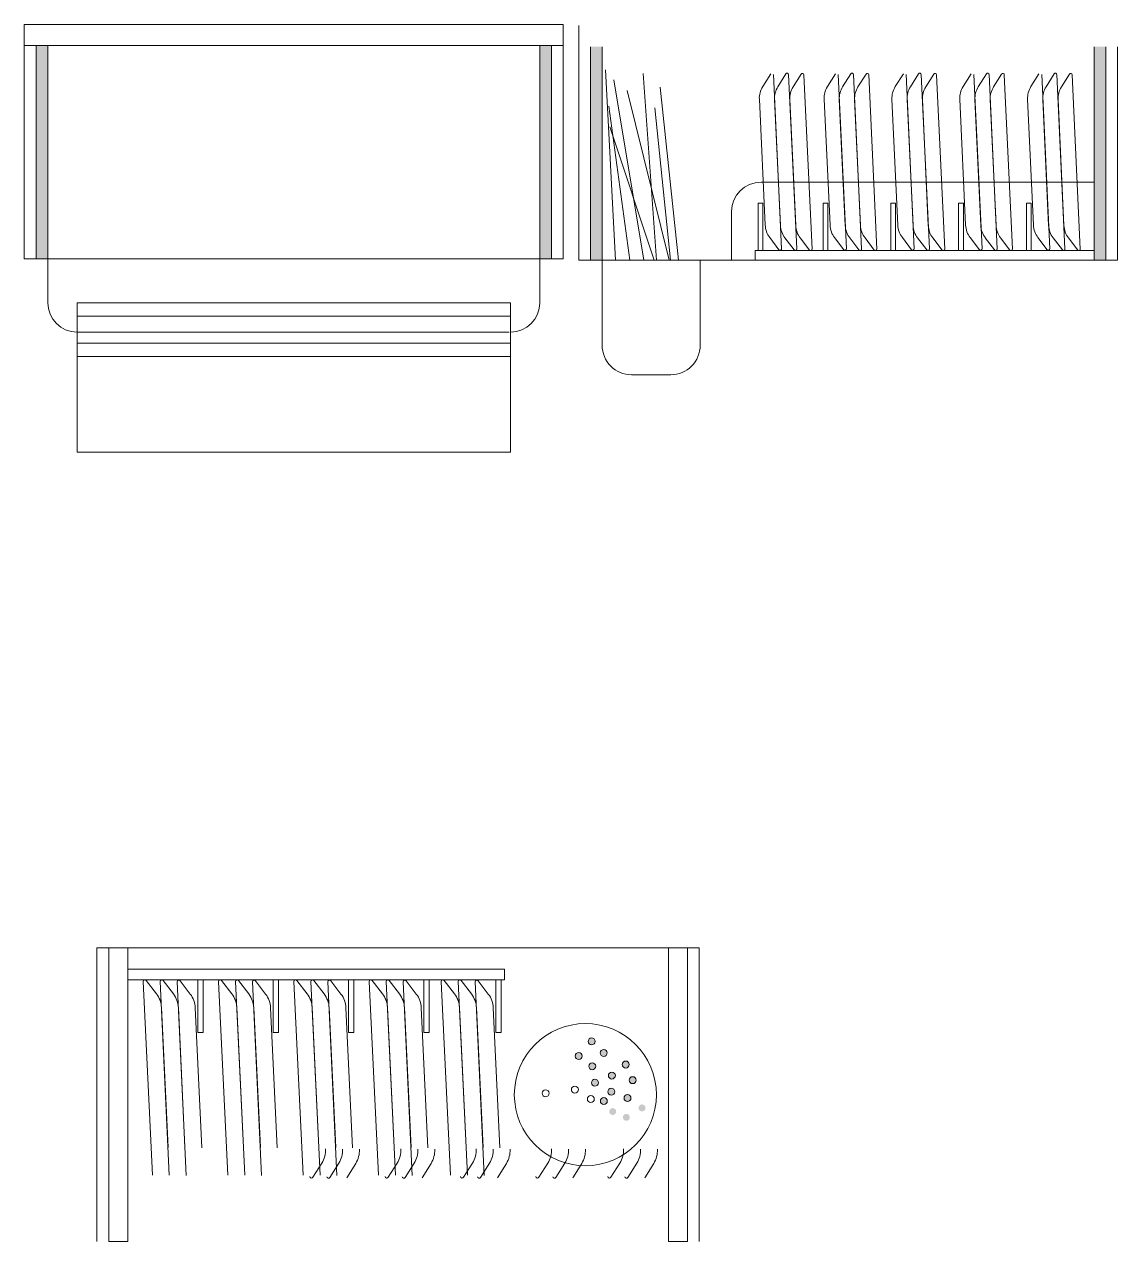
# Model space of a CAD drawing. Header units: millimetres. Extents: x 351279 to 387190, y -1289537 to -1277077.
# Drawn here: x 382922 to 383666, y -1285939 to -1285111 of the extents above; entities that cross this region are included whole.
import ezdxf

# ---------------------------------------------------------------- set-up
doc = ezdxf.new("R2010")
doc.units = ezdxf.units.MM
doc.header["$LTSCALE"] = 20

# ---------------------------------------------------------------- blocks, each defined once
blk = doc.blocks.new('wandie')
at = {"color": 153, "lineweight": 0}
for p, q in [((100616.44, 34256.4), (100610.95, 34247.66)), ((100623.83, 34137.35), (100618.28, 34255.92)), ((100626.77, 34256.29), (100621.28, 34247.54)), ((100634.16, 34137.23), (100628.61, 34255.8)), ((100637.18, 34256.17), (100631.69, 34247.42)), ((100644.57, 34137.11), (100639.02, 34255.68)), ((100660.56, 34256.4), (100655.07, 34247.66)), ((100667.95, 34137.35), (100662.4, 34255.92)), ((100670.89, 34256.29), (100665.4, 34247.54)), ((100678.28, 34137.23), (100672.73, 34255.8)), ((100681.3, 34256.17), (100675.81, 34247.42)), ((100688.69, 34137.11), (100683.14, 34255.68)), ((100706.72, 34256.4), (100701.23, 34247.66)), ((100714.11, 34137.35), (100708.56, 34255.92)), ((100717.05, 34256.29), (100711.55, 34247.54)), ((100724.43, 34137.23), (100718.88, 34255.8)), ((100727.46, 34256.17), (100721.96, 34247.42)), ((100734.84, 34137.11), (100729.29, 34255.68)), ((100752.88, 34256.4), (100747.39, 34247.66)), ((100760.27, 34137.35), (100754.72, 34255.92)), ((100763.21, 34256.29), (100757.71, 34247.54)), ((100770.59, 34137.23), (100765.04, 34255.8)), ((100773.62, 34256.17), (100768.12, 34247.42)), ((100781, 34137.11), (100775.45, 34255.68)), ((100799.04, 34256.4), (100793.55, 34247.66)), ((100806.42, 34137.35), (100800.87, 34255.92)), ((100809.36, 34256.29), (100803.87, 34247.54)), ((100816.75, 34137.23), (100811.2, 34255.8)), ((100819.77, 34256.17), (100814.28, 34247.42)), ((100827.16, 34137.11), (100821.61, 34255.68)), ((100612.69, 34153.28), (100608.68, 34239.02)), ((100623.02, 34153.16), (100619.01, 34238.9)), ((100633.43, 34153.04), (100629.42, 34238.78)), ((100656.81, 34153.28), (100652.8, 34239.02)), ((100667.14, 34153.16), (100663.13, 34238.9)), ((100677.55, 34153.04), (100673.54, 34238.78)), ((100702.97, 34153.28), (100698.96, 34239.02)), ((100713.3, 34153.16), (100709.28, 34238.9)), ((100723.71, 34153.04), (100719.7, 34238.78)), ((100749.13, 34153.28), (100745.12, 34239.02)), ((100759.46, 34153.16), (100755.44, 34238.9)), ((100769.87, 34153.04), (100765.85, 34238.78)), ((100795.29, 34153.28), (100791.28, 34239.02)), ((100805.62, 34153.16), (100801.6, 34238.9)), ((100816.03, 34153.04), (100812.01, 34238.78)), ((100622.05, 34136.69), (100615.76, 34144.89)), ((100632.37, 34136.57), (100626.09, 34144.77)), ((100642.78, 34136.46), (100636.5, 34144.65)), ((100666.16, 34136.69), (100659.88, 34144.89)), ((100676.49, 34136.57), (100670.21, 34144.77)), ((100686.9, 34136.46), (100680.62, 34144.65)), ((100712.32, 34136.69), (100706.04, 34144.89)), ((100722.65, 34136.57), (100716.36, 34144.77)), ((100733.06, 34136.46), (100726.78, 34144.65)), ((100758.48, 34136.69), (100752.2, 34144.89)), ((100768.81, 34136.57), (100762.52, 34144.77)), ((100779.22, 34136.46), (100772.93, 34144.65)), ((100804.64, 34136.69), (100798.36, 34144.89)), ((100814.97, 34136.57), (100808.68, 34144.77)), ((100825.38, 34136.46), (100819.09, 34144.65))]:
    blk.add_line(p, q, dxfattribs=at)
for centre, radius, start, end in [((100627.61, 34255.76), 0.995, 2.67979, 147.87358), ((100638.02, 34255.64), 0.995, 2.67979, 147.87358), ((100671.73, 34255.76), 0.995, 2.67979, 147.87358), ((100682.14, 34255.64), 0.995, 2.67979, 147.87358), ((100717.89, 34255.76), 0.995, 2.67979, 147.87358), ((100728.3, 34255.64), 0.995, 2.67979, 147.87358), ((100764.05, 34255.76), 0.995, 2.67979, 147.87358), ((100774.46, 34255.64), 0.995, 2.67979, 147.87358), ((100810.21, 34255.76), 0.995, 2.67979, 147.87358), ((100820.62, 34255.64), 0.995, 2.67979, 147.87358), ((100623.59, 34239.72), 14.93, 147.87358, 182.67979), ((100633.92, 34239.6), 14.93, 147.87358, 182.67979), ((100644.33, 34239.48), 14.93, 147.87358, 182.67979), ((100667.71, 34239.72), 14.93, 147.87358, 182.67979), ((100678.04, 34239.6), 14.93, 147.87358, 182.67979), ((100688.45, 34239.48), 14.93, 147.87358, 182.67979), ((100713.87, 34239.72), 14.93, 147.87358, 182.67979), ((100724.2, 34239.6), 14.93, 147.87358, 182.67979), ((100734.61, 34239.48), 14.93, 147.87358, 182.67979), ((100760.03, 34239.72), 14.93, 147.87358, 182.67979), ((100770.36, 34239.6), 14.93, 147.87358, 182.67979), ((100780.77, 34239.48), 14.93, 147.87358, 182.67979), ((100806.19, 34239.72), 14.93, 147.87358, 182.67979), ((100816.52, 34239.6), 14.93, 147.87358, 182.67979), ((100826.93, 34239.48), 14.93, 147.87358, 182.67979), ((100627.61, 34153.97), 14.93, 182.67979, 217.486), ((100637.93, 34153.86), 14.93, 182.67979, 217.486), ((100648.35, 34153.74), 14.93, 182.67979, 217.486), ((100671.73, 34153.97), 14.93, 182.67979, 217.486), ((100682.05, 34153.86), 14.93, 182.67979, 217.486), ((100692.46, 34153.74), 14.93, 182.67979, 217.486), ((100717.88, 34153.97), 14.93, 182.67979, 217.486), ((100728.21, 34153.86), 14.93, 182.67979, 217.486), ((100738.62, 34153.74), 14.93, 182.67979, 217.486), ((100764.04, 34153.97), 14.93, 182.67979, 217.486), ((100774.37, 34153.86), 14.93, 182.67979, 217.486), ((100784.78, 34153.74), 14.93, 182.67979, 217.486), ((100810.2, 34153.97), 14.93, 182.67979, 217.486), ((100820.53, 34153.86), 14.93, 182.67979, 217.486), ((100830.94, 34153.74), 14.93, 182.67979, 217.486)]:
    blk.add_arc(centre, radius, start, end, dxfattribs=at)
blk = doc.blocks.new('w4')
at = {"lineweight": 0}
h = blk.add_hatch(color=9, dxfattribs=at)
h.paths.add_polyline_path([(55305.3, 21020.39), (55313.3, 21020.39), (55313.3, 21165.99), (55305.3, 21165.99)])
h.paths.add_polyline_path([(55657.3, 21165.99), (55649.3, 21165.99), (55649.3, 21020.39), (55657.3, 21020.39)])
for p, q in [((55297.3, 21180.39), (55665.3, 21180.39)), ((55297.3, 21165.99), (55297.3, 21180.39)), ((55297.3, 21180.39), (55297.3, 21020.39)), ((55665.3, 21180.39), (55665.3, 21165.99)), ((55665.3, 21165.99), (55297.3, 21165.99)), ((55297.3, 21165.99), (55313.3, 21165.99)), ((55305.3, 21165.99), (55305.3, 21020.39)), ((55313.3, 21165.99), (55313.3, 21020.39)), ((55649.3, 21165.99), (55649.3, 21020.39)), ((55657.3, 21165.99), (55657.3, 21020.39)), ((55665.3, 21020.39), (55665.3, 21165.99)), ((55297.3, 21020.39), (55327.7, 21020.39)), ((55313.3, 21020.39), (55313.3, 20990.39)), ((55313.3, 21020.39), (55327.7, 21020.39)), ((55327.7, 21020.39), (55386.25, 21020.39)), ((55327.7, 21020.39), (55327.7, 21020.39)), ((55386.25, 21020.39), (55665.3, 21020.39)), ((55649.3, 20990.39), (55649.3, 21020.39))]:
    blk.add_line(p, q, dxfattribs=at)
at = {"color": 6, "lineweight": 0}
for p, q in [((55333.3, 20990.39), (55333.3, 20972.07)), ((55333.3, 20981.23), (55629.3, 20981.23)), ((55333.3, 20972.07), (55333.3, 20953.75)), ((55333.3, 20970.39), (55628.33, 20970.39)), ((55333.3, 20962.91), (55629.3, 20962.91)), ((55333.3, 20953.75), (55333.3, 20962.91)), ((55333.3, 20953.75), (55333.3, 20888.38)), ((55629.3, 20888.38), (55629.3, 20953.75)), ((55333.3, 20888.38), (55629.3, 20888.38))]:
    blk.add_line(p, q, dxfattribs=at)
blk.add_lwpolyline([(55333.3, 20990.39), (55629.3, 20990.39), (55629.3, 20953.75), (55333.3, 20953.75)], close=True, dxfattribs=at)
at = {"lineweight": 0}
for centre, start, end in [((55333.3, 20990.39), 180, 270), ((55629.3, 20990.39), 270, 0)]:
    blk.add_arc(centre, 20, start, end, dxfattribs=at)

msp = doc.modelspace()

# ---------------------------------------------------------------- hatches: boundary and pattern name
at = {"lineweight": 0}
h = msp.add_hatch(color=9, dxfattribs=at)
h.paths.add_polyline_path([(383307.533, -1285271.364), (383315.51, -1285271.364), (383315.51, -1285126.195), (383307.533, -1285126.195)])
h.paths.add_polyline_path([(383658.491, -1285126.195), (383650.515, -1285126.195), (383650.515, -1285271.364), (383658.491, -1285271.364)])
at = {"lineweight": 13}
h = msp.add_hatch(color=3, dxfattribs=at)
h.paths.add_polyline_path([(383316.634, -1285813.213, 1), (383316.634, -1285808.485, 1)])
h.paths.add_polyline_path([(383308.368, -1285800.605, 1), (383308.368, -1285805.333, 1)])
h.paths.add_polyline_path([(383299.585, -1285815.296, 1), (383299.585, -1285810.568, 1)])
h.paths.add_polyline_path([(383308.762, -1285822.274, 1), (383308.762, -1285817.546, 1)])
h.paths.add_polyline_path([(383310.628, -1285833.481, 1), (383310.628, -1285828.753, 1)])
h.paths.add_polyline_path([(383322.144, -1285828.578, 1), (383322.144, -1285823.85, 1)])
h.paths.add_polyline_path([(383331.591, -1285816.364, 1), (383331.591, -1285821.092, 1)])
h.paths.add_polyline_path([(383336.312, -1285831.73, 1), (383336.312, -1285827.002, 1)])
h.paths.add_polyline_path([(383332.772, -1285843.943, 1), (383332.772, -1285839.215, 1)])
h.paths.add_polyline_path([(383321.751, -1285839.609, 1), (383321.751, -1285834.881, 1)])
h.paths.add_polyline_path([(383316.684, -1285841.232, 1), (383316.684, -1285845.96, 1)])
h.paths.add_polyline_path([(383322.739, -1285848.363, 1), (383322.739, -1285853.091, 1)])
h.paths.add_polyline_path([(383332.001, -1285857.013, 1), (383332.001, -1285852.285, 1)])
h.paths.add_polyline_path([(383342.687, -1285845.867, 1), (383342.687, -1285850.595, 1)])

# ---------------------------------------------------------------- linework, layer by layer
at = {"lineweight": 0}
for p, q in [((383299.557, -1285111.838, 13491.539), (383299.557, -1285271.364, 13491.539)), ((383307.533, -1285126.195, 13491.539), (383307.533, -1285271.364, 13491.539)), ((383315.51, -1285126.195, 13491.539), (383315.51, -1285271.364, 13491.539)), ((383650.515, -1285126.195, 13491.539), (383650.515, -1285271.364, 13491.539)), ((383658.491, -1285126.195, 13491.539), (383658.491, -1285271.364, 13491.539)), ((383666.468, -1285271.364, 13491.539), (383666.468, -1285126.195, 13491.539)), ((383423.682, -1285218.347, 13491.539), (383650.515, -1285218.347, 13491.539)), ((383403.682, -1285271.364, 13491.539), (383403.682, -1285238.347, 13491.539)), ((383299.557, -1285271.364, 13491.539), (383329.867, -1285271.364, 13491.539)), ((383315.51, -1285271.364, 13491.539), (383329.867, -1285271.364, 13491.539)), ((383329.867, -1285271.364, 13491.539), (383388.242, -1285271.364, 13491.539)), ((383329.867, -1285271.364, 13491.539), (383329.867, -1285271.364, 13491.539)), ((383388.242, -1285271.364, 13491.539), (383666.468, -1285271.364, 13491.539)), ((383650.515, -1285271.364, 13491.539), (383403.682, -1285271.364, 13491.539)), ((383650.515, -1285264.858, 13491.539), (383419.722, -1285264.858, 13491.539))]:
    msp.add_line(p, q, dxfattribs=at)
at = {"color": 3, "lineweight": 13}
for p, q in [((383317.815, -1285141.836, 13491.539), (383324.617, -1285271.364, 13491.539)), ((383343.377, -1285144.339, 13491.539), (383352.535, -1285271.364, 13491.539)), ((383323.519, -1285148.755, 13491.539), (383343.796, -1285271.364, 13491.539)), ((383332.555, -1285155.972, 13491.539), (383361.129, -1285271.364, 13491.539)), ((383354.959, -1285153.616, 13491.539), (383367.467, -1285271.364, 13491.539)), ((383320.173, -1285166.575, 13491.539), (383334.307, -1285271.364, 13491.539)), ((383351.422, -1285167.753, 13491.539), (383362.004, -1285271.364, 13491.539)), ((383320.763, -1285180.711, 13491.539), (383350.879, -1285271.364, 13491.539))]:
    msp.add_line(p, q, dxfattribs=at)
at = {"lineweight": 13}
for p, q in [((382971.613, -1285739.243, 13491.539), (382971.613, -1285939.243, 13491.539)), ((383381.613, -1285739.243, 13491.539), (382971.613, -1285739.243, 13491.539)), ((382979.613, -1285739.243, 13491.539), (382979.613, -1285939.243, 13491.539)), ((382992.613, -1285739.243, 13491.539), (382992.613, -1285939.243, 13491.539)), ((383360.613, -1285939.243, 13491.539), (383360.613, -1285739.243, 13491.539)), ((383373.613, -1285939.243, 13491.539), (383373.613, -1285739.243, 13491.539)), ((383381.613, -1285939.243, 13491.539), (383381.613, -1285739.243, 13491.539)), ((382992.613, -1285761.085, 13491.539), (383249.05, -1285761.085, 13491.539))]:
    msp.add_line(p, q, dxfattribs=at)
at = {"color": 153, "lineweight": 13}
for p, q in [((383005.14, -1285761.45, 13491.539), (383012.124, -1285770.556, 13491.539)), ((383056.428, -1285761.45, 13491.539), (383063.411, -1285770.556, 13491.539)), ((383107.715, -1285761.45, 13491.539), (383114.699, -1285770.556, 13491.539)), ((383159.002, -1285761.45, 13491.539), (383165.986, -1285770.556, 13491.539)), ((383208.023, -1285761.45, 13491.539), (383215.006, -1285770.556, 13491.539)), ((383003.158, -1285762.175, 13491.539), (383009.325, -1285893.926, 13491.539)), ((383014.725, -1285762.307, 13491.539), (383020.892, -1285894.058, 13491.539)), ((383016.708, -1285761.582, 13491.539), (383023.691, -1285770.688, 13491.539)), ((383026.199, -1285762.438, 13491.539), (383032.366, -1285894.19, 13491.539)), ((383028.182, -1285761.714, 13491.539), (383035.165, -1285770.82, 13491.539)), ((383054.445, -1285762.175, 13491.539), (383060.612, -1285893.926, 13491.539)), ((383066.013, -1285762.307, 13491.539), (383072.179, -1285894.058, 13491.539)), ((383067.995, -1285761.582, 13491.539), (383074.979, -1285770.688, 13491.539)), ((383077.487, -1285762.438, 13491.539), (383083.653, -1285894.19, 13491.539)), ((383079.469, -1285761.714, 13491.539), (383086.453, -1285770.82, 13491.539)), ((383105.733, -1285762.175, 13491.539), (383111.899, -1285893.926, 13491.539)), ((383117.3, -1285762.307, 13491.539), (383123.467, -1285894.058, 13491.539)), ((383119.282, -1285761.582, 13491.539), (383126.266, -1285770.688, 13491.539)), ((383128.774, -1285762.438, 13491.539), (383134.941, -1285894.19, 13491.539)), ((383130.756, -1285761.714, 13491.539), (383137.74, -1285770.82, 13491.539)), ((383157.02, -1285762.175, 13491.539), (383163.187, -1285893.926, 13491.539)), ((383168.588, -1285762.307, 13491.539), (383174.754, -1285894.058, 13491.539)), ((383170.57, -1285761.582, 13491.539), (383177.553, -1285770.688, 13491.539)), ((383180.062, -1285762.438, 13491.539), (383186.228, -1285894.19, 13491.539)), ((383182.044, -1285761.714, 13491.539), (383189.027, -1285770.82, 13491.539)), ((383206.04, -1285762.175, 13491.539), (383212.207, -1285893.926, 13491.539)), ((383217.608, -1285762.307, 13491.539), (383223.774, -1285894.058, 13491.539)), ((383219.59, -1285761.582, 13491.539), (383226.574, -1285770.688, 13491.539)), ((383229.082, -1285762.438, 13491.539), (383235.248, -1285894.19, 13491.539)), ((383231.064, -1285761.714, 13491.539), (383238.048, -1285770.82, 13491.539)), ((383015.531, -1285779.876, 13491.539), (383019.991, -1285875.147, 13491.539)), ((383027.099, -1285780.008, 13491.539), (383031.558, -1285875.279, 13491.539)), ((383038.573, -1285780.139, 13491.539), (383043.032, -1285875.41, 13491.539)), ((383066.819, -1285779.876, 13491.539), (383071.278, -1285875.147, 13491.539)), ((383078.386, -1285780.008, 13491.539), (383082.845, -1285875.279, 13491.539)), ((383089.86, -1285780.139, 13491.539), (383094.319, -1285875.41, 13491.539)), ((383118.106, -1285779.876, 13491.539), (383122.565, -1285875.147, 13491.539)), ((383129.673, -1285780.008, 13491.539), (383134.133, -1285875.279, 13491.539)), ((383141.147, -1285780.139, 13491.539), (383145.607, -1285875.41, 13491.539)), ((383169.394, -1285779.876, 13491.539), (383173.853, -1285875.147, 13491.539)), ((383180.961, -1285780.008, 13491.539), (383185.42, -1285875.279, 13491.539)), ((383192.435, -1285780.139, 13491.539), (383196.894, -1285875.41, 13491.539)), ((383218.414, -1285779.876, 13491.539), (383222.873, -1285875.147, 13491.539)), ((383229.981, -1285780.008, 13491.539), (383234.44, -1285875.279, 13491.539)), ((383241.455, -1285780.139, 13491.539), (383245.914, -1285875.41, 13491.539)), ((383118.616, -1285895.464, 13491.539), (383124.718, -1285885.746, 13491.539)), ((383130.183, -1285895.596, 13491.539), (383136.285, -1285885.878, 13491.539)), ((383141.657, -1285895.728, 13491.539), (383147.759, -1285886.009, 13491.539)), ((383169.903, -1285895.464, 13491.539), (383176.005, -1285885.746, 13491.539)), ((383181.47, -1285895.596, 13491.539), (383187.573, -1285885.878, 13491.539)), ((383192.944, -1285895.728, 13491.539), (383199.047, -1285886.009, 13491.539)), ((383221.19, -1285895.464, 13491.539), (383227.293, -1285885.746, 13491.539)), ((383232.758, -1285895.596, 13491.539), (383238.86, -1285885.878, 13491.539)), ((383244.232, -1285895.728, 13491.539), (383250.334, -1285886.009, 13491.539)), ((383272.478, -1285895.464, 13491.539), (383278.58, -1285885.746, 13491.539)), ((383284.045, -1285895.596, 13491.539), (383290.148, -1285885.878, 13491.539)), ((383295.519, -1285895.728, 13491.539), (383301.622, -1285886.009, 13491.539)), ((383321.498, -1285895.464, 13491.539), (383327.6, -1285885.746, 13491.539)), ((383333.065, -1285895.596, 13491.539), (383339.168, -1285885.878, 13491.539)), ((383344.539, -1285895.728, 13491.539), (383350.642, -1285886.009, 13491.539))]:
    msp.add_line(p, q, dxfattribs=at)
at = {"lineweight": 0, "elevation": 13491.539}
for points in [[(383421.762, -1285232.627), (383425.026, -1285232.627), (383425.026, -1285264.858), (383421.762, -1285264.858)], [(383465.88, -1285232.627), (383469.144, -1285232.627), (383469.144, -1285264.858), (383465.88, -1285264.858)], [(383512.039, -1285232.627), (383515.303, -1285232.627), (383515.303, -1285264.858), (383512.039, -1285264.858)], [(383558.198, -1285232.627), (383561.462, -1285232.627), (383561.462, -1285264.858), (383558.198, -1285264.858)], [(383604.356, -1285232.627), (383607.62, -1285232.627), (383607.62, -1285264.858), (383604.356, -1285264.858)], [(383650.515, -1285271.364), (383650.515, -1285264.858), (383419.722, -1285264.858), (383419.722, -1285271.364)]]:
    msp.add_lwpolyline(points, close=True, dxfattribs=at)
msp.add_lwpolyline([(383315.51, -1285271.364), (383382.303, -1285271.364), (383382.303, -1285329.407, -0.4142136), (383362.303, -1285349.407), (383335.51, -1285349.407, -0.4142136), (383315.51, -1285329.407)], format="xyb", close=True, dxfattribs=at)
at = {"lineweight": 13, "ltscale": 5, "elevation": 13491.539}
for points in [[(382992.613, -1285739.243), (382992.613, -1285939.243), (382979.613, -1285939.243), (382979.613, -1285739.243)], [(383373.613, -1285739.243), (383373.613, -1285939.243), (383360.613, -1285939.243), (383360.613, -1285739.243)]]:
    msp.add_lwpolyline(points, close=True, dxfattribs=at)
at = {"lineweight": 13, "elevation": 13491.539}
for points in [[(382992.613, -1285753.856), (382992.613, -1285761.085), (383249.05, -1285761.085), (383249.05, -1285753.856)], [(383043.9, -1285796.897), (383040.273, -1285796.897), (383040.273, -1285761.085), (383043.9, -1285761.085)], [(383095.188, -1285796.897), (383091.561, -1285796.897), (383091.561, -1285761.085), (383095.188, -1285761.085)], [(383146.475, -1285796.897), (383142.848, -1285796.897), (383142.848, -1285761.085), (383146.475, -1285761.085)], [(383197.762, -1285796.897), (383194.136, -1285796.897), (383194.136, -1285761.085), (383197.762, -1285761.085)], [(383246.783, -1285796.897), (383243.156, -1285796.897), (383243.156, -1285761.085), (383246.783, -1285761.085)]]:
    msp.add_lwpolyline(points, close=True, dxfattribs=at)
at = {"lineweight": 13}
msp.add_circle((383304.106, -1285839.243, 13491.539), 48.358, dxfattribs=at)
at = {"color": 3, "lineweight": 13}
for centre in [(383308.368, -1285802.969, 13491.539), (383299.585, -1285812.932, 13491.539), (383316.634, -1285810.849, 13491.539), (383308.762, -1285819.91, 13491.539), (383331.591, -1285818.728, 13491.539), (383322.144, -1285826.214, 13491.539), (383336.312, -1285829.366, 13491.539), (383277.009, -1285838.308, 13491.539), (383296.956, -1285835.812, 13491.539), (383310.628, -1285831.117, 13491.539), (383321.751, -1285837.245, 13491.539), (383307.823, -1285842.23, 13491.539), (383316.684, -1285843.596, 13491.539), (383332.772, -1285841.579, 13491.539)]:
    msp.add_circle(centre, 2.364, dxfattribs=at)
at = {"lineweight": 0}
msp.add_arc((383423.682, -1285238.347, 13491.539), 20, 90, 180, dxfattribs=at)
at = {"color": 3, "lineweight": 0}
for centre in [(383436.699, -1285263.686, 13491.539), (383447.025, -1285263.804, 13491.539), (383457.436, -1285263.924, 13491.539), (383480.817, -1285263.686, 13491.539), (383491.143, -1285263.804, 13491.539), (383501.554, -1285263.924, 13491.539), (383526.975, -1285263.686, 13491.539), (383537.302, -1285263.804, 13491.539), (383547.713, -1285263.924, 13491.539), (383573.134, -1285263.686, 13491.539), (383583.461, -1285263.804, 13491.539), (383593.871, -1285263.924, 13491.539), (383619.293, -1285263.686, 13491.539), (383629.619, -1285263.804, 13491.539), (383640.03, -1285263.924, 13491.539)]:
    msp.add_arc(centre, 0.995, 217.486004, 2.679792, dxfattribs=at)
at = {"color": 153, "lineweight": 13}
for centre, radius, start, end in [((383004.263, -1285762.123, 13491.539), 1.106, 37.486004, 182.679792), ((383015.83, -1285762.255, 13491.539), 1.106, 37.486004, 182.679792), ((383027.304, -1285762.387, 13491.539), 1.106, 37.486004, 182.679792), ((383055.55, -1285762.123, 13491.539), 1.106, 37.486004, 182.679792), ((383067.117, -1285762.255, 13491.539), 1.106, 37.486004, 182.679792), ((383078.591, -1285762.387, 13491.539), 1.106, 37.486004, 182.679792), ((383106.838, -1285762.123, 13491.539), 1.106, 37.486004, 182.679792), ((383118.405, -1285762.255, 13491.539), 1.106, 37.486004, 182.679792), ((383129.879, -1285762.387, 13491.539), 1.106, 37.486004, 182.679792), ((383158.125, -1285762.123, 13491.539), 1.106, 37.486004, 182.679792), ((383169.692, -1285762.255, 13491.539), 1.106, 37.486004, 182.679792), ((383181.166, -1285762.387, 13491.539), 1.106, 37.486004, 182.679792), ((383207.145, -1285762.123, 13491.539), 1.106, 37.486004, 182.679792), ((383218.712, -1285762.255, 13491.539), 1.106, 37.486004, 182.679792), ((383230.187, -1285762.387, 13491.539), 1.106, 37.486004, 182.679792), ((382998.961, -1285780.651, 13491.539), 16.589, 2.679792, 37.486004), ((383010.528, -1285780.784, 13491.539), 16.589, 2.679792, 37.486004), ((383022.002, -1285780.915, 13491.539), 16.589, 2.679792, 37.486004), ((383050.248, -1285780.651, 13491.539), 16.589, 2.679792, 37.486004), ((383061.815, -1285780.784, 13491.539), 16.589, 2.679792, 37.486004), ((383073.289, -1285780.915, 13491.539), 16.589, 2.679792, 37.486004), ((383101.535, -1285780.651, 13491.539), 16.589, 2.679792, 37.486004), ((383113.103, -1285780.784, 13491.539), 16.589, 2.679792, 37.486004), ((383124.577, -1285780.915, 13491.539), 16.589, 2.679792, 37.486004), ((383152.823, -1285780.651, 13491.539), 16.589, 2.679792, 37.486004), ((383164.39, -1285780.784, 13491.539), 16.589, 2.679792, 37.486004), ((383175.864, -1285780.915, 13491.539), 16.589, 2.679792, 37.486004), ((383201.843, -1285780.651, 13491.539), 16.589, 2.679792, 37.486004), ((383213.41, -1285780.784, 13491.539), 16.589, 2.679792, 37.486004), ((383224.884, -1285780.915, 13491.539), 16.589, 2.679792, 37.486004), ((383110.669, -1285876.924, 13491.539), 16.589, 327.87358, 2.679792), ((383122.237, -1285877.056, 13491.539), 16.589, 327.87358, 2.679792), ((383133.711, -1285877.188, 13491.539), 16.589, 327.87358, 2.679792), ((383161.957, -1285876.924, 13491.539), 16.589, 327.87358, 2.679792), ((383173.524, -1285877.056, 13491.539), 16.589, 327.87358, 2.679792), ((383184.998, -1285877.188, 13491.539), 16.589, 327.87358, 2.679792), ((383213.244, -1285876.924, 13491.539), 16.589, 327.87358, 2.679792), ((383224.811, -1285877.056, 13491.539), 16.589, 327.87358, 2.679792), ((383236.286, -1285877.188, 13491.539), 16.589, 327.87358, 2.679792), ((383264.532, -1285876.924, 13491.539), 16.589, 327.87358, 2.679792), ((383276.099, -1285877.056, 13491.539), 16.589, 327.87358, 2.679792), ((383287.573, -1285877.188, 13491.539), 16.589, 327.87358, 2.679792), ((383313.552, -1285876.924, 13491.539), 16.589, 327.87358, 2.679792), ((383325.119, -1285877.056, 13491.539), 16.589, 327.87358, 2.679792), ((383336.593, -1285877.188, 13491.539), 16.589, 327.87358, 2.679792), ((383117.679, -1285894.876, 13491.539), 1.106, 182.679792, 327.87358), ((383129.246, -1285895.008, 13491.539), 1.106, 182.679792, 327.87358), ((383168.966, -1285894.876, 13491.539), 1.106, 182.679792, 327.87358), ((383180.534, -1285895.008, 13491.539), 1.106, 182.679792, 327.87358), ((383220.254, -1285894.876, 13491.539), 1.106, 182.679792, 327.87358), ((383231.821, -1285895.008, 13491.539), 1.106, 182.679792, 327.87358), ((383271.541, -1285894.876, 13491.539), 1.106, 182.679792, 327.87358), ((383283.108, -1285895.008, 13491.539), 1.106, 182.679792, 327.87358), ((383320.561, -1285894.876, 13491.539), 1.106, 182.679792, 327.87358), ((383332.129, -1285895.008, 13491.539), 1.106, 182.679792, 327.87358)]:
    msp.add_arc(centre, radius, start, end, dxfattribs=at)

# ---------------------------------------------------------------- block references
at = {"lineweight": 0, "xscale": 0.9970399999874644, "yscale": 0.9970399999874644, "zscale": 0.9970399999874644}
msp.add_blockref('w4', (327788.563, -1306228.665, 13491.539), dxfattribs=at)
at = {"lineweight": 0}
msp.add_blockref('wandie', (282813.862, -1319400.985, 13491.539), dxfattribs=at)

doc.saveas('drawing.dxf')
